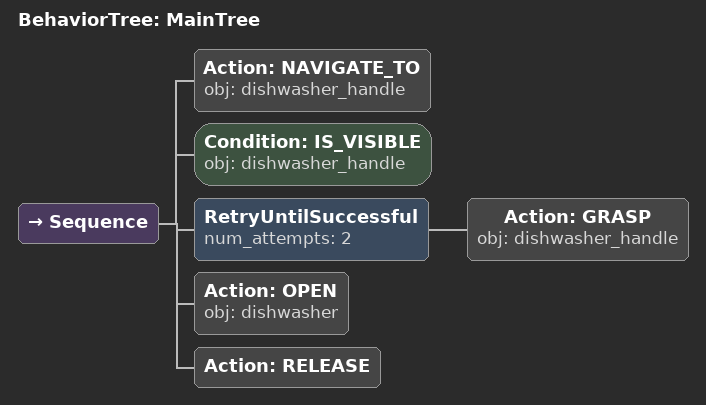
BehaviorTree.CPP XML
<root main_tree_to_execute="MainTree">
  <BehaviorTree ID="MainTree">
    <Sequence>
      <!-- Navigate to dishwasher_handle -->
      <Action ID="NAVIGATE_TO" obj="dishwasher_handle" />
      <!-- Check dishwasher_handle is visible before GRASP -->
      <Condition ID="IS_VISIBLE" obj="dishwasher_handle" />
      <!-- Retry GRASP dishwasher_handle up to 2 attempts -->
      <RetryUntilSuccessful num_attempts="2">
        <!-- Grasp dishwasher_handle -->
        <Action ID="GRASP" obj="dishwasher_handle" />
      </RetryUntilSuccessful>
      <!-- Open dishwasher -->
      <Action ID="OPEN" obj="dishwasher" />
      <!-- Release -->
      <Action ID="RELEASE" />
    </Sequence>
  </BehaviorTree>
</root>
